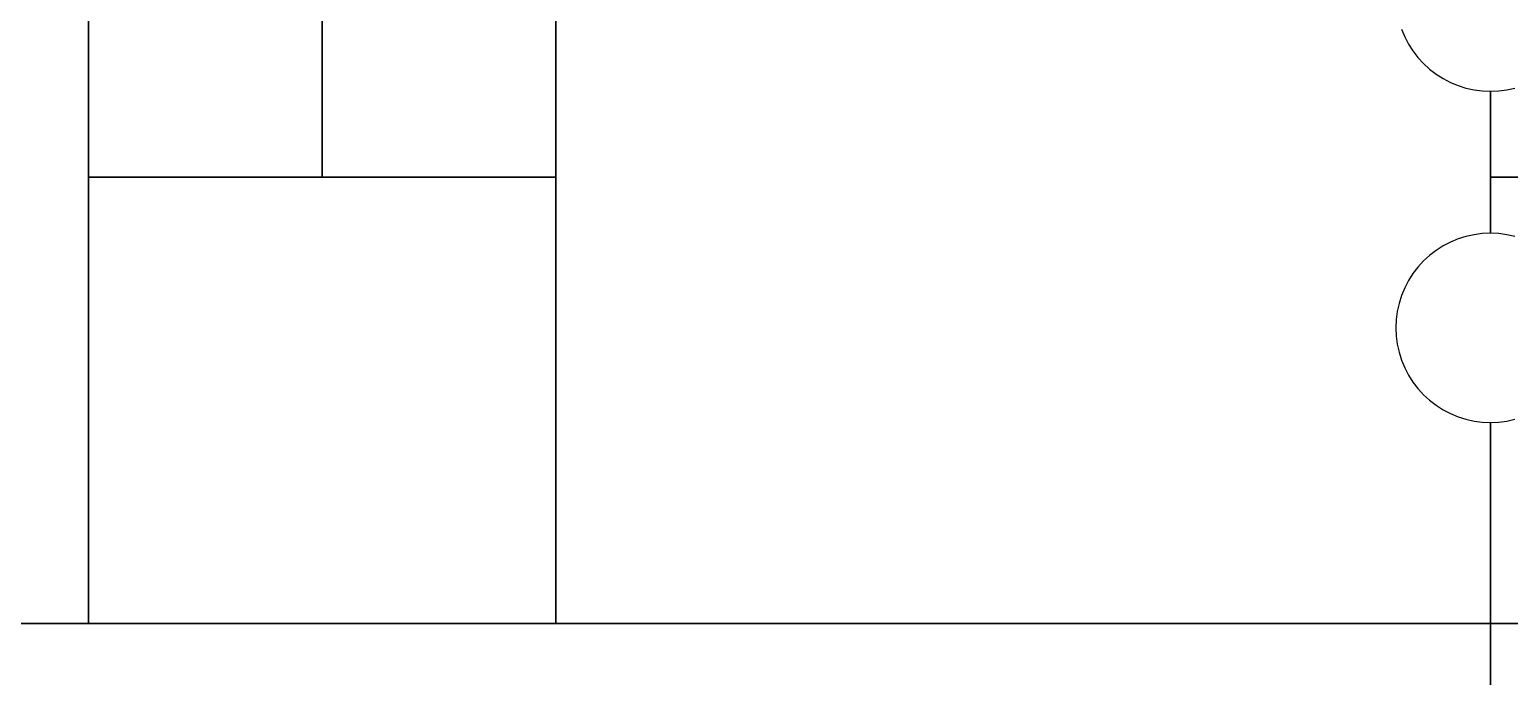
# Model space of a CAD drawing. Extents: x -52 to 52, y -50 to 50.
# Drawn here: x 40.7313 to 41.044, y 3.8213 to 3.9581 of the extents above; entities that cross this region are included whole.
import ezdxf

# ---------------------------------------------------------------- set-up
doc = ezdxf.new("R2010")
doc.units = 0
doc.layers.add('helperLayer', color=6, linetype='CONTINUOUS')
doc.layers.add('smallgap', color=3, linetype='CONTINUOUS')

# ---------------------------------------------------------------- blocks, each defined once
blk = doc.blocks.new('Markers')
at = {"layer": 'smallgap', "linetype": 'CONTINUOUS'}
for points in [[(40.645, 3.822501), (40.645, 4.011251), (40.74375, 4.011251), (40.74375, 3.822501), (40.645, 3.822501)], [(40.74375, 3.916876), (40.74375, 4.011251), (40.793125, 4.011251), (40.793125, 3.916876), (40.74375, 3.916876)], [(40.74375, 3.822501), (40.74375, 3.916876), (40.8425, 3.916876), (40.8425, 3.822501), (40.74375, 3.822501)]]:
    blk.add_lwpolyline(points, close=True, dxfattribs=at)
for points in [[(41.021206, 3.948161), (41.021874, 3.946549), (41.022679, 3.945001), (41.023617, 3.943529), (41.024679, 3.942145), (41.025858, 3.940859), (41.027144, 3.93968), (41.028528, 3.938618), (41.03, 3.93768), (41.031548, 3.936875), (41.03316, 3.936207), (41.034824, 3.935682), (41.036527, 3.935305), (41.038257, 3.935077), (41.04, 3.935001), (41.04, 3.905001), (41.038257, 3.904925), (41.036527, 3.904697), (41.034824, 3.90432), (41.03316, 3.903795), (41.031548, 3.903127), (41.03, 3.902322), (41.028528, 3.901384), (41.027144, 3.900322), (41.025858, 3.899143), (41.024679, 3.897857), (41.023617, 3.896473), (41.022679, 3.895001), (41.021874, 3.893453), (41.021206, 3.891841), (41.020681, 3.890177), (41.020304, 3.888474), (41.020076, 3.886744), (41.02, 3.885001), (41.020076, 3.883258), (41.020304, 3.881528), (41.020681, 3.879825), (41.021206, 3.878161), (41.021874, 3.876549), (41.022679, 3.875001), (41.023617, 3.873529), (41.024679, 3.872145), (41.025858, 3.870859), (41.027144, 3.86968), (41.028528, 3.868618), (41.03, 3.86768), (41.031548, 3.866875), (41.03316, 3.866207), (41.034824, 3.865682), (41.036527, 3.865305), (41.038257, 3.865077), (41.04, 3.865001), (41.04, 3.822501), (40.8425, 3.822501), (40.8425, 3.822501), (40.8425, 4.011251)], [(41.089375, 3.916876), (41.04, 3.916876), (41.04, 3.935001), (41.041743, 3.935077), (41.043473, 3.935305), (41.045176, 3.935682)], [(40.8425, 3.964064), (40.8425, 3.916876), (40.793125, 3.916876), (40.793125, 3.964064)], [(41.13875, 3.822501), (41.04, 3.822501), (41.04, 3.865001), (41.041743, 3.865077), (41.043473, 3.865305), (41.045176, 3.865682)], [(41.045176, 3.90432), (41.043473, 3.904697), (41.041743, 3.904925), (41.04, 3.905001), (41.04, 3.905001), (41.04, 3.916876), (41.13875, 3.916876)], [(40.645, 3.822501), (41.04, 3.822501), (41.04, 3.765001)], [(41.04, 3.765001), (41.04, 3.822501), (41.435, 3.822501)]]:
    blk.add_lwpolyline(points, dxfattribs=at)

msp = doc.modelspace()

# ---------------------------------------------------------------- linework, layer by layer
at = {"layer": 'helperLayer', "linetype": 'CONTINUOUS'}
msp.add_circle((0, 0), 50, dxfattribs=at)

# ---------------------------------------------------------------- block references
msp.add_blockref('Markers', (0, 0.01))

doc.saveas('drawing.dxf')
